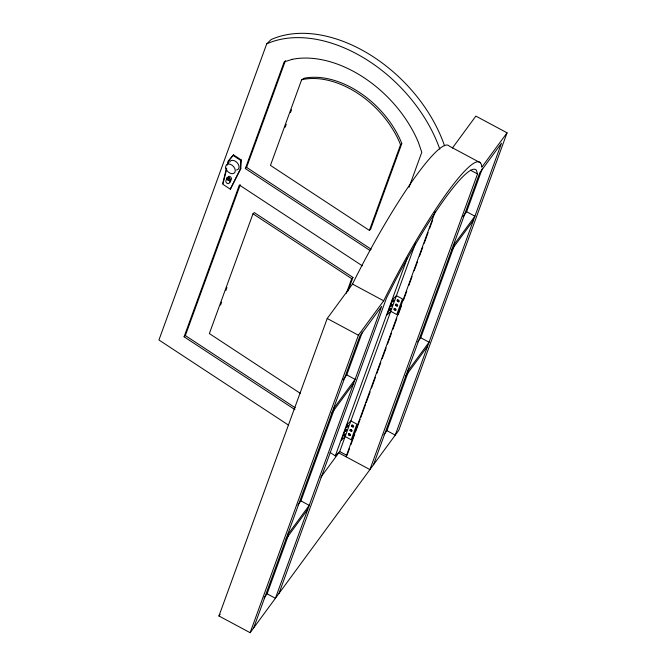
<?xml version="1.0" encoding="UTF-8"?>
<svg xmlns="http://www.w3.org/2000/svg" width="666" height="666" viewBox="0 0 666 666"><rect width="100%" height="100%" fill="white"/><g stroke="black" fill="none" stroke-linecap="round" stroke-linejoin="round"><path stroke-width="1" d="M226.24 169.156L222.561 184.082L230.319 189.186L240.301 169.139L240.767 160.473L241.267 159.982L233.508 154.887L228.197 161.189L227.214 165.168M230.319 189.186L240.809 168.648L241.267 159.982M223.06 183.591L226.74 168.665M227.963 163.686L228.704 160.697L233.508 154.887M444.53 145.746A127.589 86.097 45.6 0 0 271.12 39.56L266.716 43.864L158.941 339.985L288.386 425.041M228.163 180.278L228.962 178.063M294.896 409.598L184.091 336.788L239.36 185.015L362.262 265.776M369.955 250.474L245.338 168.581L284.174 61.888L292.099 59.366M184.091 336.788L185.348 335.556L240.26 184.757M245.338 168.581L246.595 167.357L285.431 60.656M301.59 79.87L270.454 165.393L369.389 230.403L370.646 229.171L401.773 143.648L401.273 142.166A79.853 53.888 45.6 0 0 304.021 78.263L301.59 79.87L302.764 79.495A79.853 53.888 45.6 0 1 400.016 143.398L400.516 144.88L369.389 230.403M348.002 291.067L352.963 277.431L254.245 212.562L252.988 213.786L209.365 333.574L300.308 393.34M285.156 127.231L286.222 124.317M290.459 112.654L291.525 109.74M220.554 305.078L221.62 302.156M225.874 290.468L226.94 287.546M452.397 148.06L475.865 116.1L507.059 132.825L398.784 430.303L250.133 632.7L218.939 615.975L327.214 318.498L352.497 284.074A136.039 19.48 -61.8 0 1 449.259 146.104L480.444 162.829M346.387 293.265L351.706 278.654L352.963 277.431M409.066 187.229L421.778 152.306L418.39 142.349A103.721 69.988 45.6 0 0 292.091 59.349M250.133 632.7L358.408 335.223L383.683 300.799A136.039 19.48 -61.8 0 1 481.776 167.241L507.059 132.825M253.671 627.88L359.915 335.98L381.651 306.377L275.416 598.276L267.091 593.822L288.436 535.189M297.893 505.019L300.915 500.907L334.665 408.166M343.156 379.828L346.778 374.891L362.362 332.084M278.979 593.423L386.58 297.802L395.329 280.611A127.597 18.265 -61.8 0 1 476.398 170.221L477.53 173.968L369.93 469.588L338.744 452.863L320.92 477.122M330.086 452.439L335.298 455.869L407.5 257.476M335.298 455.869L339.702 451.565L415.542 243.173M346.02 456.759L435.156 211.88M349.467 448.626L346.978 455.461L339.702 451.565M350.89 444.713L354.803 433.966M355.511 432.009L360.14 419.305M360.847 417.349L365.476 404.645M366.183 402.689L370.096 391.941M371.52 388.028L375.433 377.281M376.856 373.368L380.769 362.62M382.192 358.716L386.105 347.96M387.529 344.056L391.442 333.3M392.865 329.395L396.778 318.648M398.201 314.735L401.398 305.935M403.529 300.075L406.735 291.283M408.866 285.414L412.071 276.623M414.202 270.754L417.407 261.963M419.538 256.102L422.744 247.302M424.167 243.39L428.08 232.642M429.495 228.738L432.7 219.938M373.501 464.726L479.745 172.827L501.49 143.223L395.246 435.123L386.929 430.661L408.266 372.036M417.724 341.866L420.745 337.754L454.495 245.013M462.987 216.675L466.608 211.738L482.192 168.931M393.09 300.849L392.682 301.981L393.897 299.983L393.09 300.849L393.573 301.107M391.525 305.161L391.117 306.285L392.416 304.287L391.525 305.161L391.999 305.419M389.96 309.465L389.543 310.589L390.85 308.591L389.96 309.465L390.434 309.723M347.51 426.082L347.103 427.197L348.393 425.216L347.51 426.082L347.985 426.34M345.937 430.411L345.529 431.535L346.745 429.537L345.937 430.411L346.42 430.661M344.364 434.732L343.956 435.855L345.246 433.874L344.364 434.732L344.838 434.99M333.35 408.957L355.095 379.354L346.778 374.891M453.188 245.804L474.925 216.2L466.608 211.738M331.901 412.945L353.646 383.341M451.731 249.792L473.476 220.188M218.939 615.975L220.121 614.368M287.487 534.965L309.232 505.369L300.915 500.907M407.317 371.811L429.062 342.207L420.745 337.754M286.039 538.952L307.775 509.357M405.869 375.799L427.614 346.195M264.077 597.926L267.091 593.822M383.907 434.773L386.929 430.661M228.197 161.189L228.704 160.697M240.301 169.139L240.809 168.648M400.516 144.88L401.773 143.648M470.446 170.171L477.53 173.968M352.497 284.074L383.683 300.799M327.214 318.498L358.408 335.223M233.008 155.378L240.767 160.473M246.595 167.357L371.212 249.242M252.988 213.786L351.706 278.654M185.348 335.556L295.288 407.8M397.419 299.933L398.701 301.773M394.28 308.541L395.562 310.381M396.07 304.162L397.136 306.077M352.064 425.083L353.122 426.998M350.483 429.412L351.548 431.327M348.926 433.699L349.983 435.614M266.716 43.864A127.589 86.097 45.6 0 1 439.793 149.084M229.628 162.129A5.678 3.829 45.6 0 1 237.296 162.82A5.678 3.829 45.6 0 1 236.538 169.996M229.52 182.542A2.048 1.382 45.6 0 0 230.361 181.893L231.427 178.979A2.065 1.39 45.6 0 0 230.195 176.69A2.065 1.39 45.6 0 0 228.097 176.798M226.964 177.905L225.907 180.811A2.048 1.382 45.6 0 0 227.073 183.275A2.048 1.382 45.6 0 0 229.229 183L230.294 180.086A2.065 1.39 45.6 0 0 229.062 177.797A2.065 1.39 45.6 0 0 226.964 177.905M347.211 424.467L341.467 440.251L345.171 436.53L351.198 439.76L356.893 424.134L350.857 420.895L347.211 424.467M392.782 299.259L387.096 314.885L390.742 311.322L396.77 314.552L402.464 298.917L396.428 295.687L392.782 299.259M229.137 178.18L228.788 177.947A1.665 1.124 45.6 0 0 227.206 178.288A1.665 1.124 45.6 0 0 227.988 180.17L228.346 180.403A1.665 1.124 45.6 0 0 229.92 180.061A1.665 1.124 45.6 0 0 229.137 178.18M225.782 168.123A5.678 3.829 45.6 0 0 233.791 173.385A5.678 3.829 45.6 0 0 231.86 165.06A5.678 3.829 45.6 0 0 225.782 168.123M397.227 300.982A1.19 0.833 36.3 0 0 399.101 301.556A1.19 0.833 36.3 0 0 398.185 299.9A1.19 0.833 36.3 0 0 397.227 300.982M395.662 305.286A1.19 0.833 36.3 0 0 397.535 305.861A1.19 0.833 36.3 0 0 396.611 304.204A1.19 0.833 36.3 0 0 395.662 305.286M394.097 309.598A1.19 0.833 36.3 0 0 395.962 310.173A1.19 0.833 36.3 0 0 395.046 308.508A1.19 0.833 36.3 0 0 394.097 309.598M348.518 434.823A1.19 0.833 36.3 0 0 350.383 435.398A1.19 0.833 36.3 0 0 349.467 433.741A1.19 0.833 36.3 0 0 348.518 434.823M350.075 430.536A1.19 0.833 36.3 0 0 351.948 431.11A1.19 0.833 36.3 0 0 351.024 429.453A1.19 0.833 36.3 0 0 350.075 430.536M351.648 426.215A1.19 0.833 36.3 0 0 353.521 426.789A1.19 0.833 36.3 0 0 352.605 425.124A1.19 0.833 36.3 0 0 351.648 426.215"/></g></svg>
